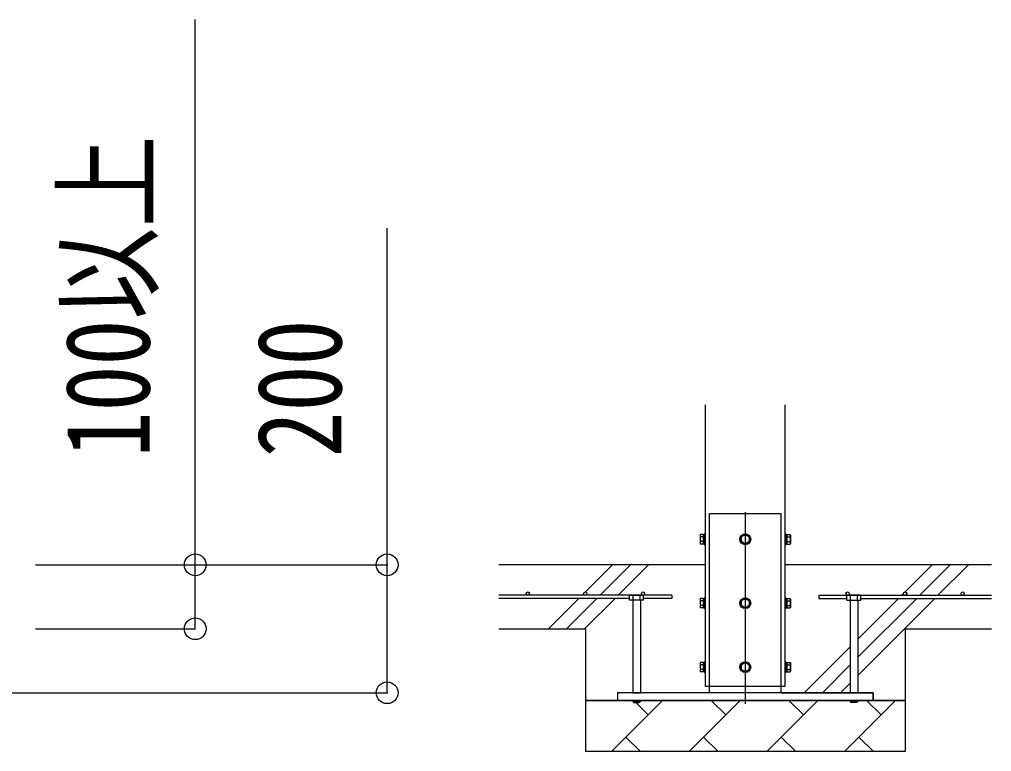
# Model space of a CAD drawing. Units: millimetres, scale not verified. Extents: x -16820 to 16820, y -11880 to 11880.
# Drawn here: x -2998 to -1478, y -9227 to -8082 of the extents above; entities that cross this region are included whole.
import ezdxf
from ezdxf.enums import TextEntityAlignment as Align

# ---------------------------------------------------------------- set-up
doc = ezdxf.new("R2010")
doc.units = ezdxf.units.MM
doc.header["$LTSCALE"] = 50
for name, color, linetype in [('0-3_YKK_11', 7, 'Continuous'), ('0-4_YKK_12', 2, 'Continuous'), ('0-5_YKK_13', 4, 'Continuous'), ('0-6_YKK_A1', 4, 'Continuous'), ('0-7_YKK_D', 6, 'Continuous')]:
    doc.layers.add(name, color=color, linetype=linetype)
doc.styles.add('ＭＳ ゴシック', font='')
doc.styles.get('ＭＳ ゴシック').set_extended_font_data('MS Gothic')

msp = doc.modelspace()

# ---------------------------------------------------------------- linework, layer by layer
at = {"layer": '0-3_YKK_11'}
for p, q in [((-2112.92, -9146.98), (-2062.92, -9146.98)), ((-1612.92, -9146.98), (-1662.92, -9146.98))]:
    msp.add_line(p, q, dxfattribs=at)
at = {"layer": '0-4_YKK_12'}
msp.add_line((-1862.92, -8852.48), (-1862.92, -9152.48), dxfattribs=at)
at = {"layer": '0-5_YKK_13'}
for p, q in [((-1918.92, -8854.98), (-1806.92, -8854.98)), ((-1806.92, -9124.98), (-1806.92, -8854.98)), ((-1933.62, -8888.49), (-1933.04, -8887.48)), ((-1933.62, -8888.49), (-1933.62, -8901.48)), ((-1928.12, -8887.48), (-1933.04, -8887.48)), ((-1928.12, -8891.23), (-1933.04, -8891.23)), ((-1928.12, -8887.48), (-1928.12, -8902.48)), ((-1926.52, -8887.94), (-1928.12, -8887.94)), ((-1928.12, -8894.48), (-1928.12, -8887.94)), ((-1926.52, -8894.48), (-1926.52, -8887.94)), ((-1799.32, -8894.48), (-1799.32, -8887.92)), ((-1799.32, -8887.93), (-1797.72, -8887.93)), ((-1797.72, -8887.47), (-1792.8, -8887.47)), ((-1797.72, -8887.47), (-1797.72, -8902.48)), ((-1797.72, -8894.48), (-1797.72, -8887.93)), ((-1797.72, -8891.23), (-1792.8, -8891.23)), ((-1792.22, -8888.48), (-1792.8, -8887.47)), ((-1792.22, -8888.48), (-1792.22, -8901.48)), ((-1933.62, -8901.48), (-1933.04, -8902.48)), ((-1928.12, -8898.73), (-1933.04, -8898.73)), ((-1928.12, -8902.48), (-1933.04, -8902.48)), ((-1928.12, -8894.48), (-1926.52, -8894.48)), ((-1928.12, -8895.48), (-1926.52, -8895.48)), ((-1928.12, -8902.03), (-1928.12, -8895.48)), ((-1928.12, -8902.03), (-1926.52, -8902.03)), ((-1926.52, -8902.03), (-1926.52, -8895.48)), ((-1797.72, -8894.48), (-1799.32, -8894.48)), ((-1797.72, -8895.48), (-1799.32, -8895.48)), ((-1799.32, -8902.03), (-1799.32, -8895.48)), ((-1797.72, -8902.03), (-1799.32, -8902.03)), ((-1797.72, -8902.03), (-1797.72, -8895.48)), ((-1797.72, -8898.73), (-1792.8, -8898.73)), ((-1797.72, -8902.48), (-1792.8, -8902.48)), ((-1792.22, -8901.48), (-1792.8, -8902.48)), ((-2042.42, -8982.48), (-2043.89, -8983.33)), ((-2042.42, -8982.48), (-2023.42, -8982.48)), ((-2038.41, -8990.48), (-2038.41, -8983.33)), ((-2027.44, -8990.48), (-2027.44, -8983.33)), ((-2023.42, -8982.48), (-2021.95, -8983.33)), ((-2021.95, -8990.48), (-2021.95, -8983.33)), ((-1702.42, -8982.48), (-1703.89, -8983.33)), ((-1703.89, -8990.48), (-1703.89, -8983.33)), ((-1683.42, -8982.48), (-1702.42, -8982.48)), ((-1698.41, -8990.48), (-1698.41, -8983.33)), ((-1687.44, -8990.48), (-1687.44, -8983.33)), ((-1683.42, -8982.48), (-1681.95, -8983.33)), ((-2038.92, -8990.48), (-2038.92, -9134.98)), ((-2026.92, -8990.48), (-2026.92, -9134.98)), ((-1933.62, -8988.49), (-1933.04, -8987.48)), ((-1933.62, -8988.49), (-1933.62, -9001.48)), ((-1928.12, -8987.48), (-1933.04, -8987.48)), ((-1928.12, -8991.23), (-1933.04, -8991.23)), ((-1928.12, -8998.73), (-1933.04, -8998.73)), ((-1928.12, -8987.48), (-1928.12, -9002.48)), ((-1926.52, -8987.94), (-1928.12, -8987.94)), ((-1928.12, -8994.48), (-1928.12, -8987.94)), ((-1928.12, -8994.48), (-1926.52, -8994.48)), ((-1928.12, -8995.48), (-1926.52, -8995.48)), ((-1928.12, -9002.03), (-1928.12, -8995.48)), ((-1926.52, -8994.48), (-1926.52, -8987.94)), ((-1926.52, -9002.03), (-1926.52, -8995.48)), ((-1799.32, -8994.48), (-1799.32, -8987.92)), ((-1799.32, -8987.93), (-1797.72, -8987.93)), ((-1797.72, -8994.48), (-1799.32, -8994.48)), ((-1797.72, -8995.48), (-1799.32, -8995.48)), ((-1799.32, -9002.03), (-1799.32, -8995.48)), ((-1797.72, -8987.47), (-1792.8, -8987.47)), ((-1797.72, -8987.47), (-1797.72, -9002.48)), ((-1797.72, -8994.48), (-1797.72, -8987.93)), ((-1797.72, -8991.23), (-1792.8, -8991.23)), ((-1797.72, -9002.03), (-1797.72, -8995.48)), ((-1797.72, -8998.73), (-1792.8, -8998.73)), ((-1792.22, -8988.48), (-1792.8, -8987.47)), ((-1792.22, -8988.48), (-1792.22, -9001.48)), ((-1698.92, -8990.48), (-1698.92, -9134.98)), ((-1686.92, -8990.48), (-1686.92, -9134.98)), ((-1933.62, -9001.48), (-1933.04, -9002.48)), ((-1928.12, -9002.48), (-1933.04, -9002.48)), ((-1928.12, -9002.03), (-1926.52, -9002.03)), ((-1797.72, -9002.03), (-1799.32, -9002.03)), ((-1797.72, -9002.48), (-1792.8, -9002.48)), ((-1792.22, -9001.48), (-1792.8, -9002.48)), ((-1933.62, -9088.49), (-1933.04, -9087.48)), ((-1933.62, -9088.49), (-1933.62, -9101.48)), ((-1928.12, -9087.48), (-1933.04, -9087.48)), ((-1928.12, -9087.48), (-1928.12, -9102.48)), ((-1926.52, -9087.94), (-1928.12, -9087.94)), ((-1928.12, -9094.48), (-1928.12, -9087.94)), ((-1926.52, -9094.48), (-1926.52, -9087.94)), ((-1799.32, -9094.48), (-1799.32, -9087.92)), ((-1799.32, -9087.93), (-1797.72, -9087.93)), ((-1797.72, -9087.47), (-1792.8, -9087.47)), ((-1797.72, -9087.47), (-1797.72, -9102.48)), ((-1797.72, -9094.48), (-1797.72, -9087.93)), ((-1792.22, -9088.48), (-1792.8, -9087.47)), ((-1792.22, -9088.48), (-1792.22, -9101.48)), ((-1933.62, -9101.48), (-1933.04, -9102.48)), ((-1928.12, -9091.23), (-1933.04, -9091.23)), ((-1928.12, -9098.73), (-1933.04, -9098.73)), ((-1928.12, -9102.48), (-1933.04, -9102.48)), ((-1928.12, -9094.48), (-1926.52, -9094.48)), ((-1928.12, -9095.48), (-1926.52, -9095.48)), ((-1928.12, -9102.03), (-1928.12, -9095.48)), ((-1928.12, -9102.03), (-1926.52, -9102.03)), ((-1926.52, -9102.03), (-1926.52, -9095.48)), ((-1797.72, -9094.48), (-1799.32, -9094.48)), ((-1797.72, -9095.48), (-1799.32, -9095.48)), ((-1799.32, -9102.03), (-1799.32, -9095.48)), ((-1797.72, -9102.03), (-1799.32, -9102.03)), ((-1797.72, -9091.23), (-1792.8, -9091.23)), ((-1797.72, -9102.03), (-1797.72, -9095.48)), ((-1797.72, -9098.73), (-1792.8, -9098.73)), ((-1797.72, -9102.48), (-1792.8, -9102.48)), ((-1792.22, -9101.48), (-1792.8, -9102.48)), ((-2038.92, -9134.98), (-2026.92, -9134.98)), ((-1806.92, -9134.98), (-1806.92, -9124.98)), ((-1686.92, -9134.98), (-1698.92, -9134.98)), ((-2038.92, -9148.48), (-2026.92, -9148.48)), ((-1686.92, -9148.48), (-1698.92, -9148.48))]:
    msp.add_line(p, q, dxfattribs=at)
for points in [[(-1918.92, -9134.98), (-1918.92, -9124.98), (-1918.92, -8854.98)], [(-1925.42, -8886.48), (-1926.52, -8886.48), (-1926.52, -8903.48), (-1925.42, -8903.48)], [(-1800.42, -8886.48), (-1799.32, -8886.48), (-1799.32, -8903.48), (-1800.42, -8903.48)], [(-2021.95, -8990.48), (-2043.89, -8990.48), (-2043.89, -8983.33)], [(-1703.89, -8990.48), (-1681.95, -8990.48), (-1681.95, -8983.33)], [(-1925.42, -8986.48), (-1926.52, -8986.48), (-1926.52, -9003.48), (-1925.42, -9003.48)], [(-1800.42, -8986.48), (-1799.32, -8986.48), (-1799.32, -9003.48), (-1800.42, -9003.48)], [(-1925.42, -9086.48), (-1926.52, -9086.48), (-1926.52, -9103.48), (-1925.42, -9103.48)], [(-1800.42, -9086.48), (-1799.32, -9086.48), (-1799.32, -9103.48), (-1800.42, -9103.48)], [(-2038.92, -9146.98), (-2038.92, -9148.48), (-2036.92, -9150.48), (-2028.92, -9150.48)], [(-2026.92, -9146.98), (-2026.92, -9148.48), (-2028.92, -9150.48)], [(-1698.92, -9146.98), (-1698.92, -9148.48), (-1696.92, -9150.48)], [(-1686.92, -9146.98), (-1686.92, -9148.48), (-1688.92, -9150.48), (-1696.92, -9150.48)]]:
    msp.add_lwpolyline(points, dxfattribs=at)
for points in [[(-1862.92, -8887.47), (-1869.42, -8891.23), (-1869.42, -8898.73), (-1862.92, -8902.48), (-1856.42, -8898.73), (-1856.42, -8891.23)], [(-1862.92, -8987.47), (-1869.42, -8991.23), (-1869.42, -8998.73), (-1862.92, -9002.48), (-1856.42, -8998.73), (-1856.42, -8991.23)], [(-1862.92, -9087.47), (-1869.42, -9091.23), (-1869.42, -9098.73), (-1862.92, -9102.48), (-1856.42, -9098.73), (-1856.42, -9091.23)], [(-2062.92, -9146.98), (-1662.92, -9146.98), (-1662.92, -9134.98), (-2062.92, -9134.98)]]:
    msp.add_lwpolyline(points, close=True, dxfattribs=at)
for centre, radius in [((-1862.92, -8894.98), 8.5), ((-1862.92, -8894.98), 6.5), ((-1862.92, -8994.98), 8.5), ((-1862.92, -8994.98), 6.5), ((-1862.92, -9094.98), 8.5), ((-1862.92, -9094.98), 6.5)]:
    msp.add_circle(centre, radius, dxfattribs=at)
for centre, radius, start, end in [((-1930.32, -8889.35), 3.31, 145.51973, 214.48027), ((-1921.2, -8894.98), 12.42, 162.41205, 197.58795), ((-1862.92, -8894.98), 7.05, 157.21814, 202.78186), ((-1862.92, -8894.98), 7.05, 97.21814, 142.78186), ((-1862.92, -8894.98), 7.05, 37.21814, 82.78186), ((-1862.92, -8894.98), 7.05, 337.21814, 22.78186), ((-1795.54, -8889.35), 3.32, 325.61575, 34.38425), ((-1804.64, -8894.98), 12.42, 342.41205, 17.58795), ((-1930.3, -8900.61), 3.32, 145.61575, 214.38425), ((-1862.92, -8894.98), 7.05, 217.21814, 262.78186), ((-1862.92, -8894.98), 7.05, 277.21814, 322.78186), ((-1795.54, -8900.61), 3.32, 325.61575, 34.38425), ((-2041.15, -8987.33), 4.86, 55.61575, 124.38425), ((-2032.92, -9000.63), 18.15, 72.41205, 107.58795), ((-2024.69, -8987.33), 4.86, 55.61575, 124.38425), ((-1701.15, -8987.33), 4.86, 55.61575, 124.38425), ((-1692.92, -9000.63), 18.15, 72.41205, 107.58795), ((-1684.69, -8987.33), 4.86, 55.61575, 124.38425), ((-1930.32, -8989.35), 3.31, 145.51973, 214.48027), ((-1921.2, -8994.98), 12.42, 162.41205, 197.58795), ((-1930.3, -9000.61), 3.32, 145.61575, 214.38425), ((-1862.92, -8994.98), 7.05, 157.21814, 202.78186), ((-1862.92, -8994.98), 7.05, 97.21814, 142.78186), ((-1862.92, -8994.98), 7.05, 217.21814, 262.78186), ((-1862.92, -8994.98), 7.05, 37.21814, 82.78186), ((-1862.92, -8994.98), 7.05, 277.21814, 322.78186), ((-1862.92, -8994.98), 7.05, 337.21814, 22.78186), ((-1795.54, -8989.35), 3.32, 325.61575, 34.38425), ((-1804.64, -8994.98), 12.42, 342.41205, 17.58795), ((-1795.54, -9000.61), 3.32, 325.61575, 34.38425), ((-1930.32, -9089.35), 3.31, 145.51973, 214.48027), ((-1862.92, -9094.98), 7.05, 97.21814, 142.78186), ((-1862.92, -9094.98), 7.05, 37.21814, 82.78186), ((-1795.54, -9089.35), 3.32, 325.61575, 34.38425), ((-1921.2, -9094.98), 12.42, 162.41205, 197.58795), ((-1930.3, -9100.61), 3.32, 145.61575, 214.38425), ((-1862.92, -9094.98), 7.05, 157.21814, 202.78186), ((-1862.92, -9094.98), 7.05, 217.21814, 262.78186), ((-1862.92, -9094.98), 7.05, 277.21814, 322.78186), ((-1862.92, -9094.98), 7.05, 337.21814, 22.78186), ((-1804.64, -9094.98), 12.42, 342.41205, 17.58795), ((-1795.54, -9100.61), 3.32, 325.61575, 34.38425)]:
    msp.add_arc(centre, radius, start, end, dxfattribs=at)
at = {"layer": '0-6_YKK_A1'}
for p, q in [((-1925.42, -8684.98), (-1925.42, -9124.98)), ((-1800.42, -9124.98), (-1800.42, -8684.98)), ((-1925.42, -8934.98), (-2248.08, -8934.98)), ((-2113.14, -8977.49), (-2070.63, -8934.98)), ((-2089.85, -8982.48), (-2042.35, -8934.98)), ((-2061.57, -8982.48), (-2014.07, -8934.98)), ((-1477.76, -8934.98), (-1800.42, -8934.98)), ((-1613.14, -8977.49), (-1570.63, -8934.98)), ((-1589.85, -8982.48), (-1542.35, -8934.98)), ((-1561.57, -8982.48), (-1514.07, -8934.98)), ((-1977.92, -8982.48), (-2248.08, -8982.48)), ((-2118.13, -8982.48), (-2115.41, -8979.75)), ((-1977.92, -8982.48), (-1977.92, -8987.48)), ((-1747.92, -8982.48), (-1477.76, -8982.48)), ((-1747.92, -8982.48), (-1747.92, -8987.48)), ((-1618.13, -8982.48), (-1615.41, -8979.75)), ((-2043.89, -8987.48), (-2248.08, -8987.48)), ((-2170.63, -9034.98), (-2123.13, -8987.48)), ((-2142.35, -9034.98), (-2094.85, -8987.48)), ((-2114.07, -9034.98), (-2066.57, -8987.48)), ((-1977.92, -8987.48), (-2021.95, -8987.48)), ((-1747.92, -8987.48), (-1703.89, -8987.48)), ((-1686.92, -9107.83), (-1566.57, -8987.48)), ((-1686.92, -9079.55), (-1594.85, -8987.48)), ((-1686.92, -9051.26), (-1623.13, -8987.48)), ((-1681.95, -8987.48), (-1477.76, -8987.48)), ((-2248.08, -9034.98), (-2112.92, -9034.98)), ((-2112.92, -9034.98), (-2112.92, -9226.98)), ((-1612.92, -9034.98), (-1477.76, -9034.98)), ((-1612.92, -9034.98), (-1612.92, -9226.98)), ((-1770.63, -9134.98), (-1698.92, -9063.26)), ((-1742.35, -9134.98), (-1698.92, -9091.55)), ((-1714.07, -9134.98), (-1698.92, -9119.83)), ((-1918.92, -9134.98), (-2062.92, -9134.98)), ((-2062.92, -9134.98), (-2062.92, -9146.98)), ((-1925.42, -9124.98), (-1800.42, -9124.98)), ((-1806.92, -9134.98), (-1662.92, -9134.98)), ((-1662.92, -9134.98), (-1662.92, -9146.98)), ((-2062.92, -9146.98), (-2112.92, -9146.98)), ((-1612.92, -9146.98), (-2112.92, -9146.98)), ((-2072.18, -9226.98), (-1992.18, -9146.98)), ((-2014.85, -9169.64), (-2034.01, -9150.48)), ((-1950.76, -9226.98), (-1870.76, -9146.98)), ((-1893.42, -9169.64), (-1916.09, -9146.98)), ((-1829.34, -9226.98), (-1749.34, -9146.98)), ((-1772, -9169.64), (-1794.66, -9146.98)), ((-1707.92, -9226.98), (-1627.92, -9146.98)), ((-1650.58, -9169.64), (-1673.24, -9146.98)), ((-1662.92, -9146.98), (-1612.92, -9146.98)), ((-2049.52, -9204.32), (-2026.86, -9226.98)), ((-1928.1, -9204.32), (-1905.44, -9226.98)), ((-1806.68, -9204.32), (-1784.02, -9226.98)), ((-1685.26, -9204.32), (-1662.6, -9226.98)), ((-1612.92, -9226.98), (-2112.92, -9226.98))]:
    msp.add_line(p, q, dxfattribs=at)
for centre in [(-2202.92, -8979.98), (-2112.92, -8979.98), (-2022.92, -8979.98), (-1702.92, -8979.98), (-1612.92, -8979.98), (-1522.92, -8979.98)]:
    msp.add_circle(centre, 2.5, dxfattribs=at)
at = {"layer": '0-7_YKK_D'}
for p, q in [((-2972.92, -8934.98), (-2722.42, -8934.98)), ((-2972.92, -8934.98), (-2421.92, -8934.98)), ((-2972.92, -9034.98), (-2722.42, -9034.98)), ((-3372.92, -9134.98), (-2421.92, -9134.98))]:
    msp.add_line(p, q, dxfattribs=at)
for points in [[(-2722.92, -9034.98), (-2722.92, -8934.98), (-2722.92, -8082.18)], [(-2422.92, -9134.98), (-2422.92, -8934.98), (-2422.92, -8408.58)]]:
    msp.add_lwpolyline(points, dxfattribs=at)
for centre in [(-2722.92, -8934.98), (-2422.92, -8934.98), (-2722.92, -9034.98), (-2422.92, -9134.98)]:
    msp.add_circle(centre, 17, dxfattribs=at)

# ---------------------------------------------------------------- texts
at = {"layer": '0-7_YKK_D', "style": 'ＭＳ ゴシック', "width": 0.8}
for s, p in [('100以上', (-2754.92, -8766.98)), ('200', (-2454.92, -8766.98))]:
    msp.add_text(s, height=132, rotation=90, dxfattribs=at).set_placement(p, align=Align.BOTTOM_LEFT)

doc.saveas('drawing.dxf')
